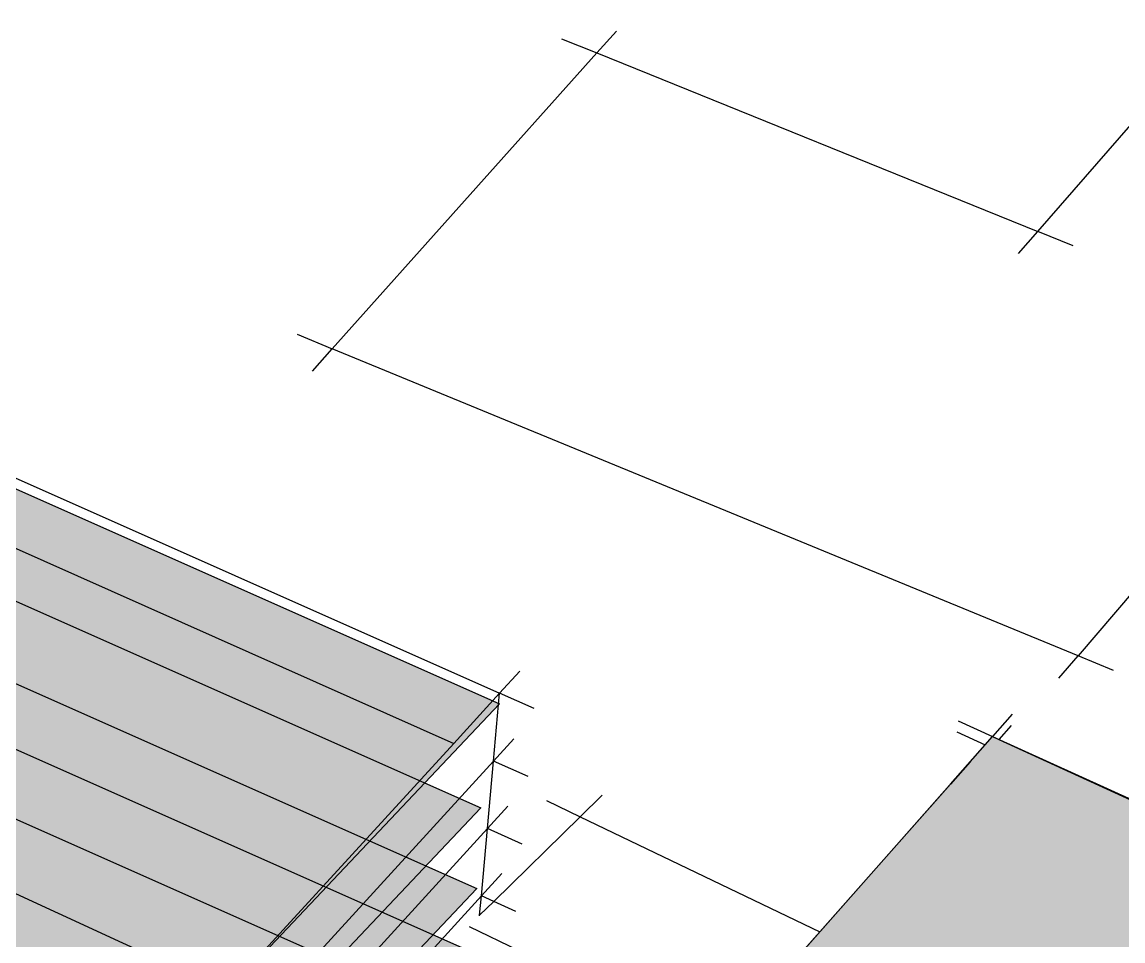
# Model space of a CAD drawing. Header units: inches. Extents: x 105 to 795, y 0 to 500.
# Drawn here: x 624.02 to 668.95, y 362.18 to 399.68 of the extents above; entities that cross this region are included whole.
import ezdxf

# ---------------------------------------------------------------- set-up
doc = ezdxf.new("R2010")
doc.units = ezdxf.units.IN
doc.header["$MEASUREMENT"] = 0
doc.layers.add('popova 2', color=7, linetype='Continuous')
doc.layers.add('popova 4a', color=7, linetype='Continuous')

# ---------------------------------------------------------------- blocks, each defined once
blk = doc.blocks.new('block 21')
at = {"layer": 'popova 4a', "true_color": 0x6b919b}
h = blk.add_hatch(color=153, dxfattribs=at)
h.dxf.hatch_style = 2
h.paths.add_polyline_path([(642.906, 358.653), (594.646, 307.613), (566.967, 320.433), (565.927, 321.423), (600.196, 357.633), (567.677, 373.253), (581.146, 386.093)])
at = {"layer": 'popova 4a', "lineweight": 0}
blk.add_lwpolyline([(642.906, 358.653), (594.646, 307.613), (566.967, 320.433), (565.927, 321.423), (600.196, 357.633), (567.677, 373.253), (581.146, 386.093), (642.906, 358.653)], dxfattribs=at)
blk = doc.blocks.new('block 22')
at = {"layer": 'popova 4a', "color": 7, "lineweight": 25, "true_color": 0xffffff}
blk.add_lwpolyline([(581.146, 386.093), (642.906, 358.653)], dxfattribs=at)
blk = doc.blocks.new('block 20')
at = {"layer": 'popova 4a'}
for name in ['block 22', 'block 21']:
    blk.add_blockref(name, (0, 0), dxfattribs=at)
blk = doc.blocks.new('block 24')
at = {"layer": 'popova 4a', "true_color": 0x6b919b}
h = blk.add_hatch(color=153, dxfattribs=at)
h.dxf.hatch_style = 2
h.paths.add_polyline_path([(642.58, 361.638), (594.32, 310.598), (566.641, 323.417), (565.601, 324.408), (599.87, 360.618), (567.351, 376.238), (580.82, 389.078)])
at = {"layer": 'popova 4a', "lineweight": 0}
blk.add_lwpolyline([(642.58, 361.638), (594.32, 310.598), (566.641, 323.417), (565.601, 324.408), (599.87, 360.618), (567.351, 376.238), (580.82, 389.078), (642.58, 361.638)], dxfattribs=at)
blk = doc.blocks.new('block 25')
at = {"layer": 'popova 4a', "color": 7, "lineweight": 25, "true_color": 0xffffff}
blk.add_lwpolyline([(580.82, 389.078), (642.58, 361.638)], dxfattribs=at)
blk = doc.blocks.new('block 23')
at = {"layer": 'popova 4a'}
for name in ['block 25', 'block 24']:
    blk.add_blockref(name, (0, 0), dxfattribs=at)
blk = doc.blocks.new('block 27')
at = {"layer": 'popova 4a', "true_color": 0x6b919b}
h = blk.add_hatch(color=153, dxfattribs=at)
h.dxf.hatch_style = 2
h.paths.add_polyline_path([(642.579, 364.319), (594.319, 313.279), (566.64, 326.099), (565.6, 327.089), (599.869, 363.299), (567.35, 378.919), (580.819, 391.759)])
at = {"layer": 'popova 4a', "lineweight": 0}
blk.add_lwpolyline([(642.579, 364.319), (594.319, 313.279), (566.64, 326.099), (565.6, 327.089), (599.869, 363.299), (567.35, 378.919), (580.819, 391.759), (642.579, 364.319)], dxfattribs=at)
blk = doc.blocks.new('block 28')
at = {"layer": 'popova 4a', "color": 7, "lineweight": 25, "true_color": 0xffffff}
for points in [[(580.819, 391.759), (642.579, 364.319)], [(642.579, 364.319), (594.319, 313.279)]]:
    blk.add_lwpolyline(points, dxfattribs=at)
blk = doc.blocks.new('block 26')
at = {"layer": 'popova 4a'}
for name in ['block 28', 'block 27']:
    blk.add_blockref(name, (0, 0), dxfattribs=at)
blk = doc.blocks.new('block 30')
at = {"layer": 'popova 4a', "true_color": 0x6b919b}
h = blk.add_hatch(color=153, dxfattribs=at)
h.dxf.hatch_style = 2
h.paths.add_polyline_path([(642.742, 367.608), (594.482, 316.568), (566.803, 329.388), (565.763, 330.378), (600.032, 366.588), (567.513, 382.208), (580.982, 395.048)])
at = {"layer": 'popova 4a', "lineweight": 0}
blk.add_lwpolyline([(642.742, 367.608), (594.482, 316.568), (566.803, 329.388), (565.763, 330.378), (600.032, 366.588), (567.513, 382.208), (580.982, 395.048), (642.742, 367.608)], dxfattribs=at)
blk = doc.blocks.new('block 31')
at = {"layer": 'popova 4a', "color": 7, "lineweight": 25, "true_color": 0xffffff}
for points in [[(580.982, 395.048), (642.742, 367.608)], [(642.742, 367.608), (594.482, 316.568)]]:
    blk.add_lwpolyline(points, dxfattribs=at)
blk = doc.blocks.new('block 29')
at = {"layer": 'popova 4a'}
for name in ['block 31', 'block 30']:
    blk.add_blockref(name, (0, 0), dxfattribs=at)
blk = doc.blocks.new('block 33')
at = {"layer": 'popova 4a', "true_color": 0x6b919b}
h = blk.add_hatch(color=153, dxfattribs=at)
h.dxf.hatch_style = 2
h.paths.add_polyline_path([(643.51, 371.856), (595.25, 320.816), (567.57, 333.636), (566.53, 334.626), (600.8, 370.836), (568.28, 386.457), (581.75, 399.296)])
at = {"layer": 'popova 4a', "lineweight": 0}
blk.add_lwpolyline([(643.51, 371.856), (595.25, 320.816), (567.57, 333.636), (566.53, 334.626), (600.8, 370.836), (568.28, 386.457), (581.75, 399.296), (643.51, 371.856)], dxfattribs=at)
blk = doc.blocks.new('block 34')
at = {"layer": 'popova 4a', "color": 7, "lineweight": 25, "true_color": 0xffffff}
for points in [[(581.75, 399.296), (643.51, 371.856)], [(643.51, 371.856), (595.25, 320.816)]]:
    blk.add_lwpolyline(points, dxfattribs=at)
blk = doc.blocks.new('block 32')
at = {"layer": 'popova 4a'}
for name in ['block 34', 'block 33']:
    blk.add_blockref(name, (0, 0), dxfattribs=at)
blk = doc.blocks.new('block 127')
at = {"color": 7, "lineweight": 25, "true_color": 0xffffff}
blk.add_lwpolyline([(635.869, 385.44), (636.682, 386.348)], dxfattribs=at)
blk = doc.blocks.new('block 128')
at = {"color": 7, "lineweight": 25, "true_color": 0xffffff}
blk.add_lwpolyline([(648.277, 399.314), (647.477, 398.418)], dxfattribs=at)
blk = doc.blocks.new('block 129')
at = {"color": 7, "lineweight": 25, "true_color": 0xffffff}
blk.add_lwpolyline([(636.682, 386.348), (647.477, 398.418)], dxfattribs=at)
blk = doc.blocks.new('block 130')
at = {"color": 7, "lineweight": 25, "true_color": 0xffffff}
blk.add_lwpolyline([(646.037, 399.001), (647.477, 398.418)], dxfattribs=at)
blk = doc.blocks.new('block 131')
at = {"color": 7, "lineweight": 25, "true_color": 0xffffff}
blk.add_lwpolyline([(666.923, 390.546), (665.473, 391.134)], dxfattribs=at)
blk = doc.blocks.new('block 132')
at = {"color": 7, "lineweight": 25, "true_color": 0xffffff}
blk.add_lwpolyline([(647.477, 398.418), (665.473, 391.134)], dxfattribs=at)
blk = doc.blocks.new('block 133')
at = {"color": 7, "lineweight": 25, "true_color": 0xffffff}
blk.add_lwpolyline([(664.686, 390.23), (665.473, 391.134)], dxfattribs=at)
blk = doc.blocks.new('block 135')
at = {"color": 7, "lineweight": 25, "true_color": 0xffffff}
blk.add_lwpolyline([(665.473, 391.134), (679.925, 407.722)], dxfattribs=at)
blk = doc.blocks.new('block 170')
at = {"color": 7, "lineweight": 25, "true_color": 0xffffff}
blk.add_lwpolyline([(666.333, 372.901), (667.119, 373.82)], dxfattribs=at)
blk = doc.blocks.new('block 171')
at = {"color": 7, "lineweight": 25, "true_color": 0xffffff}
blk.add_lwpolyline([(674.826, 382.823), (667.119, 373.82)], dxfattribs=at)
blk = doc.blocks.new('block 172')
at = {"color": 7, "lineweight": 25, "true_color": 0xffffff}
blk.add_lwpolyline([(668.57, 373.223), (667.119, 373.82)], dxfattribs=at)
blk = doc.blocks.new('block 173')
at = {"color": 7, "lineweight": 25, "true_color": 0xffffff}
blk.add_lwpolyline([(635.249, 386.938), (636.682, 386.348)], dxfattribs=at)
blk = doc.blocks.new('block 1315')
at = {"color": 7, "lineweight": 25, "true_color": 0xffffff}
blk.add_lwpolyline([(662.174, 370.71), (663.327, 370.181)], dxfattribs=at)
blk = doc.blocks.new('block 1316')
at = {"color": 7, "lineweight": 25, "true_color": 0xffffff}
blk.add_lwpolyline([(664.386, 370.978), (663.881, 370.406)], dxfattribs=at)
blk = doc.blocks.new('block 1373')
at = {"color": 7, "lineweight": 25, "true_color": 0xffffff}
blk.add_lwpolyline([(662.223, 371.167), (663.629, 370.522)], dxfattribs=at)
blk = doc.blocks.new('block 1375')
at = {"color": 7, "lineweight": 25, "true_color": 0xffffff}
blk.add_lwpolyline([(661.098, 367.66), (661.907, 368.575)], dxfattribs=at)
blk = doc.blocks.new('block 1376')
at = {"color": 7, "lineweight": 25, "true_color": 0xffffff}
blk.add_lwpolyline([(664.436, 371.434), (663.629, 370.522)], dxfattribs=at)
blk = doc.blocks.new('block 1377')
at = {"color": 7, "lineweight": 25, "true_color": 0xffffff}
blk.add_lwpolyline([(662.715, 369.489), (661.907, 368.575)], dxfattribs=at)
blk = doc.blocks.new('block 1494')
at = {"color": 7, "lineweight": 25, "true_color": 0xffffff}
blk.add_lwpolyline([(601.493, 374.38), (630.744, 360.891)], dxfattribs=at)
blk = doc.blocks.new('block 1500')
at = {"color": 7, "lineweight": 25, "true_color": 0xffffff}
blk.add_lwpolyline([(643.598, 364.935), (642.766, 364.021)], dxfattribs=at)
blk = doc.blocks.new('block 1504')
at = {"color": 7, "lineweight": 25, "true_color": 0xffffff}
blk.add_lwpolyline([(643.845, 367.675), (643.014, 366.764)], dxfattribs=at)
blk = doc.blocks.new('block 1505')
at = {"color": 7, "lineweight": 25, "true_color": 0xffffff}
blk.add_lwpolyline([(644.425, 366.133), (643.014, 366.764)], dxfattribs=at)
blk = doc.blocks.new('block 1508')
at = {"color": 7, "lineweight": 25, "true_color": 0xffffff}
blk.add_lwpolyline([(642.766, 364.021), (643.014, 366.764)], dxfattribs=at)
blk = doc.blocks.new('block 1512')
at = {"color": 7, "lineweight": 25, "true_color": 0xffffff}
blk.add_lwpolyline([(644.093, 370.429), (643.262, 369.52)], dxfattribs=at)
blk = doc.blocks.new('block 1514')
at = {"color": 7, "lineweight": 25, "true_color": 0xffffff}
blk.add_lwpolyline([(644.673, 368.891), (643.262, 369.52)], dxfattribs=at)
blk = doc.blocks.new('block 1515')
at = {"color": 7, "lineweight": 25, "true_color": 0xffffff}
blk.add_lwpolyline([(610.91, 383.929), (641.638, 370.243)], dxfattribs=at)
blk = doc.blocks.new('block 1522')
at = {"color": 7, "lineweight": 25, "true_color": 0xffffff}
blk.add_lwpolyline([(643.014, 366.764), (643.262, 369.52)], dxfattribs=at)
blk = doc.blocks.new('block 1526')
at = {"color": 7, "lineweight": 25, "true_color": 0xffffff}
blk.add_lwpolyline([(644.342, 373.195), (643.512, 372.288)], dxfattribs=at)
blk = doc.blocks.new('block 1528')
at = {"color": 7, "lineweight": 25, "true_color": 0xffffff}
blk.add_lwpolyline([(644.923, 371.661), (643.512, 372.288)], dxfattribs=at)
blk = doc.blocks.new('block 1529')
at = {"color": 7, "lineweight": 25, "true_color": 0xffffff}
blk.add_lwpolyline([(611.082, 386.694), (643.512, 372.288)], dxfattribs=at)
blk = doc.blocks.new('block 1536')
at = {"color": 7, "lineweight": 25, "true_color": 0xffffff}
blk.add_lwpolyline([(643.262, 369.52), (643.512, 372.288)], dxfattribs=at)
blk = doc.blocks.new('block 2556')
at = {"color": 7, "lineweight": 25, "true_color": 0xffffff}
blk.add_lwpolyline([(645.422, 367.907), (646.801, 367.245)], dxfattribs=at)
blk = doc.blocks.new('block 2557')
at = {"color": 7, "lineweight": 25, "true_color": 0xffffff}
blk.add_lwpolyline([(646.801, 367.245), (656.574, 362.55)], dxfattribs=at)
blk = doc.blocks.new('block 2558')
at = {"color": 7, "lineweight": 25, "true_color": 0xffffff}
blk.add_lwpolyline([(647.701, 368.123), (646.801, 367.245)], dxfattribs=at)
blk = doc.blocks.new('block 2559')
at = {"color": 7, "lineweight": 25, "true_color": 0xffffff}
blk.add_lwpolyline([(652.423, 357.861), (642.285, 362.76)], dxfattribs=at)
blk = doc.blocks.new('block 2912')
at = {"color": 7, "lineweight": 25, "true_color": 0xffffff}
blk.add_lwpolyline([(663.629, 370.522), (663.881, 370.406)], dxfattribs=at)
blk = doc.blocks.new('block 2913')
at = {"color": 7, "lineweight": 25, "true_color": 0xffffff}
blk.add_lwpolyline([(663.881, 370.406), (714.241, 347.324)], dxfattribs=at)
blk = doc.blocks.new('block 2914')
at = {"color": 7, "lineweight": 25, "true_color": 0xffffff}
blk.add_lwpolyline([(661.907, 368.575), (663.327, 370.181)], dxfattribs=at)
blk = doc.blocks.new('block 2915')
at = {"color": 7, "lineweight": 25, "true_color": 0xffffff}
blk.add_lwpolyline([(663.327, 370.181), (663.629, 370.522)], dxfattribs=at)
blk = doc.blocks.new('block 2940')
at = {"color": 7, "lineweight": 25, "true_color": 0xffffff}
blk.add_lwpolyline([(644.177, 363.389), (643.27, 363.795)], dxfattribs=at)
blk = doc.blocks.new('block 2941')
at = {"color": 7, "lineweight": 25, "true_color": 0xffffff}
blk.add_lwpolyline([(643.27, 363.795), (642.766, 364.021)], dxfattribs=at)
blk = doc.blocks.new('block 2942')
at = {"color": 7, "lineweight": 25, "true_color": 0xffffff}
blk.add_lwpolyline([(642.692, 363.208), (642.695, 363.234)], dxfattribs=at)
blk = doc.blocks.new('block 2943')
at = {"color": 7, "lineweight": 25, "true_color": 0xffffff}
blk.add_lwpolyline([(642.695, 363.234), (642.766, 364.021)], dxfattribs=at)
blk = doc.blocks.new('block 3234')
at = {"color": 7, "lineweight": 25, "true_color": 0xffffff}
blk.add_lwpolyline([(642.695, 363.234), (643.27, 363.795)], dxfattribs=at)
blk = doc.blocks.new('block 3235')
at = {"color": 7, "lineweight": 25, "true_color": 0xffffff}
blk.add_lwpolyline([(643.27, 363.795), (646.801, 367.245)], dxfattribs=at)
blk = doc.blocks.new('block 3351')
at = {"color": 7, "lineweight": 25, "true_color": 0xffffff}
blk.add_lwpolyline([(652.423, 357.861), (656.574, 362.55)], dxfattribs=at)
blk = doc.blocks.new('block 3352')
at = {"color": 7, "lineweight": 25, "true_color": 0xffffff}
blk.add_lwpolyline([(656.574, 362.55), (661.907, 368.575)], dxfattribs=at)
blk = doc.blocks.new('block 3357')
at = {"color": 7, "lineweight": 25, "true_color": 0xffffff}
blk.add_lwpolyline([(641.638, 370.243), (643.512, 372.288)], dxfattribs=at)
blk = doc.blocks.new('block 3641')
at = {"color": 7, "lineweight": 25, "true_color": 0xffffff}
blk.add_lwpolyline([(667.119, 373.82), (636.682, 386.348)], dxfattribs=at)
blk = doc.blocks.new('block 3658')
at = {"color": 7, "lineweight": 25, "true_color": 0xffffff}
blk.add_lwpolyline([(629.857, 349.831), (642.766, 364.021)], dxfattribs=at)
blk = doc.blocks.new('block 3659')
at = {"color": 7, "lineweight": 25, "true_color": 0xffffff}
blk.add_lwpolyline([(630.077, 352.577), (643.014, 366.764)], dxfattribs=at)
blk = doc.blocks.new('block 3660')
at = {"color": 7, "lineweight": 25, "true_color": 0xffffff}
blk.add_lwpolyline([(630.298, 355.335), (643.262, 369.52)], dxfattribs=at)
blk = doc.blocks.new('block 3661')
at = {"color": 7, "lineweight": 25, "true_color": 0xffffff}
blk.add_lwpolyline([(630.521, 358.106), (641.638, 370.243)], dxfattribs=at)
blk = doc.blocks.new('block 3683')
at = {"layer": 'popova 2', "true_color": 0x34f775}
h = blk.add_hatch(color=110, dxfattribs=at)
h.dxf.hatch_style = 2
h.paths.add_polyline_path([(728.87, 340.94), (696.51, 315.8), (678.46, 324.95), (693.63, 336.53), (666.33, 350.53), (663.87, 347.72), (650.41, 355.58), (663.63, 370.52)])
at = {"layer": 'popova 2', "lineweight": 0}
blk.add_lwpolyline([(728.87, 340.94), (696.51, 315.8), (678.46, 324.95), (693.63, 336.53), (666.33, 350.53), (663.87, 347.72), (650.41, 355.58), (663.63, 370.52), (728.87, 340.94)], dxfattribs=at)
blk = doc.blocks.new('block 3684')
at = {"layer": 'popova 2', "color": 7, "lineweight": 25, "true_color": 0xffffff}
for points in [[(650.41, 355.58), (663.63, 370.52)], [(663.63, 370.52), (728.87, 340.94)]]:
    blk.add_lwpolyline(points, dxfattribs=at)
blk = doc.blocks.new('block 3682')
at = {"layer": 'popova 2'}
for name in ['block 3683', 'block 3684']:
    blk.add_blockref(name, (0, 0), dxfattribs=at)

msp = doc.modelspace()

# ---------------------------------------------------------------- block references
for name in ['block 135', 'block 128', 'block 130', 'block 129', 'block 132', 'block 133', 'block 131', 'block 173', 'block 1529', 'block 127', 'block 3641', 'block 1515', 'block 171', 'block 1494', 'block 170', 'block 172', 'block 1526', 'block 3357', 'block 1536', 'block 1528', 'block 1373', 'block 1376', 'block 1316', 'block 1512', 'block 1315', 'block 2915', 'block 2912', 'block 2913', 'block 3661', 'block 2914', 'block 3660', 'block 1522', 'block 1514', 'block 1377', 'block 3352', 'block 1375', 'block 2558', 'block 1504', 'block 2556', 'block 3235', 'block 2557', 'block 3659', 'block 1508', 'block 1505', 'block 1500', 'block 3658', 'block 2943', 'block 2941', 'block 3234', 'block 2940', 'block 2942', 'block 2559', 'block 3351']:
    msp.add_blockref(name, (0, 0))
at = {"layer": 'popova 2'}
msp.add_blockref('block 3682', (0, 0), dxfattribs=at)
at = {"layer": 'popova 4a'}
for name in ['block 32', 'block 29', 'block 26', 'block 23', 'block 20']:
    msp.add_blockref(name, (0, 0), dxfattribs=at)

doc.saveas('drawing.dxf')
